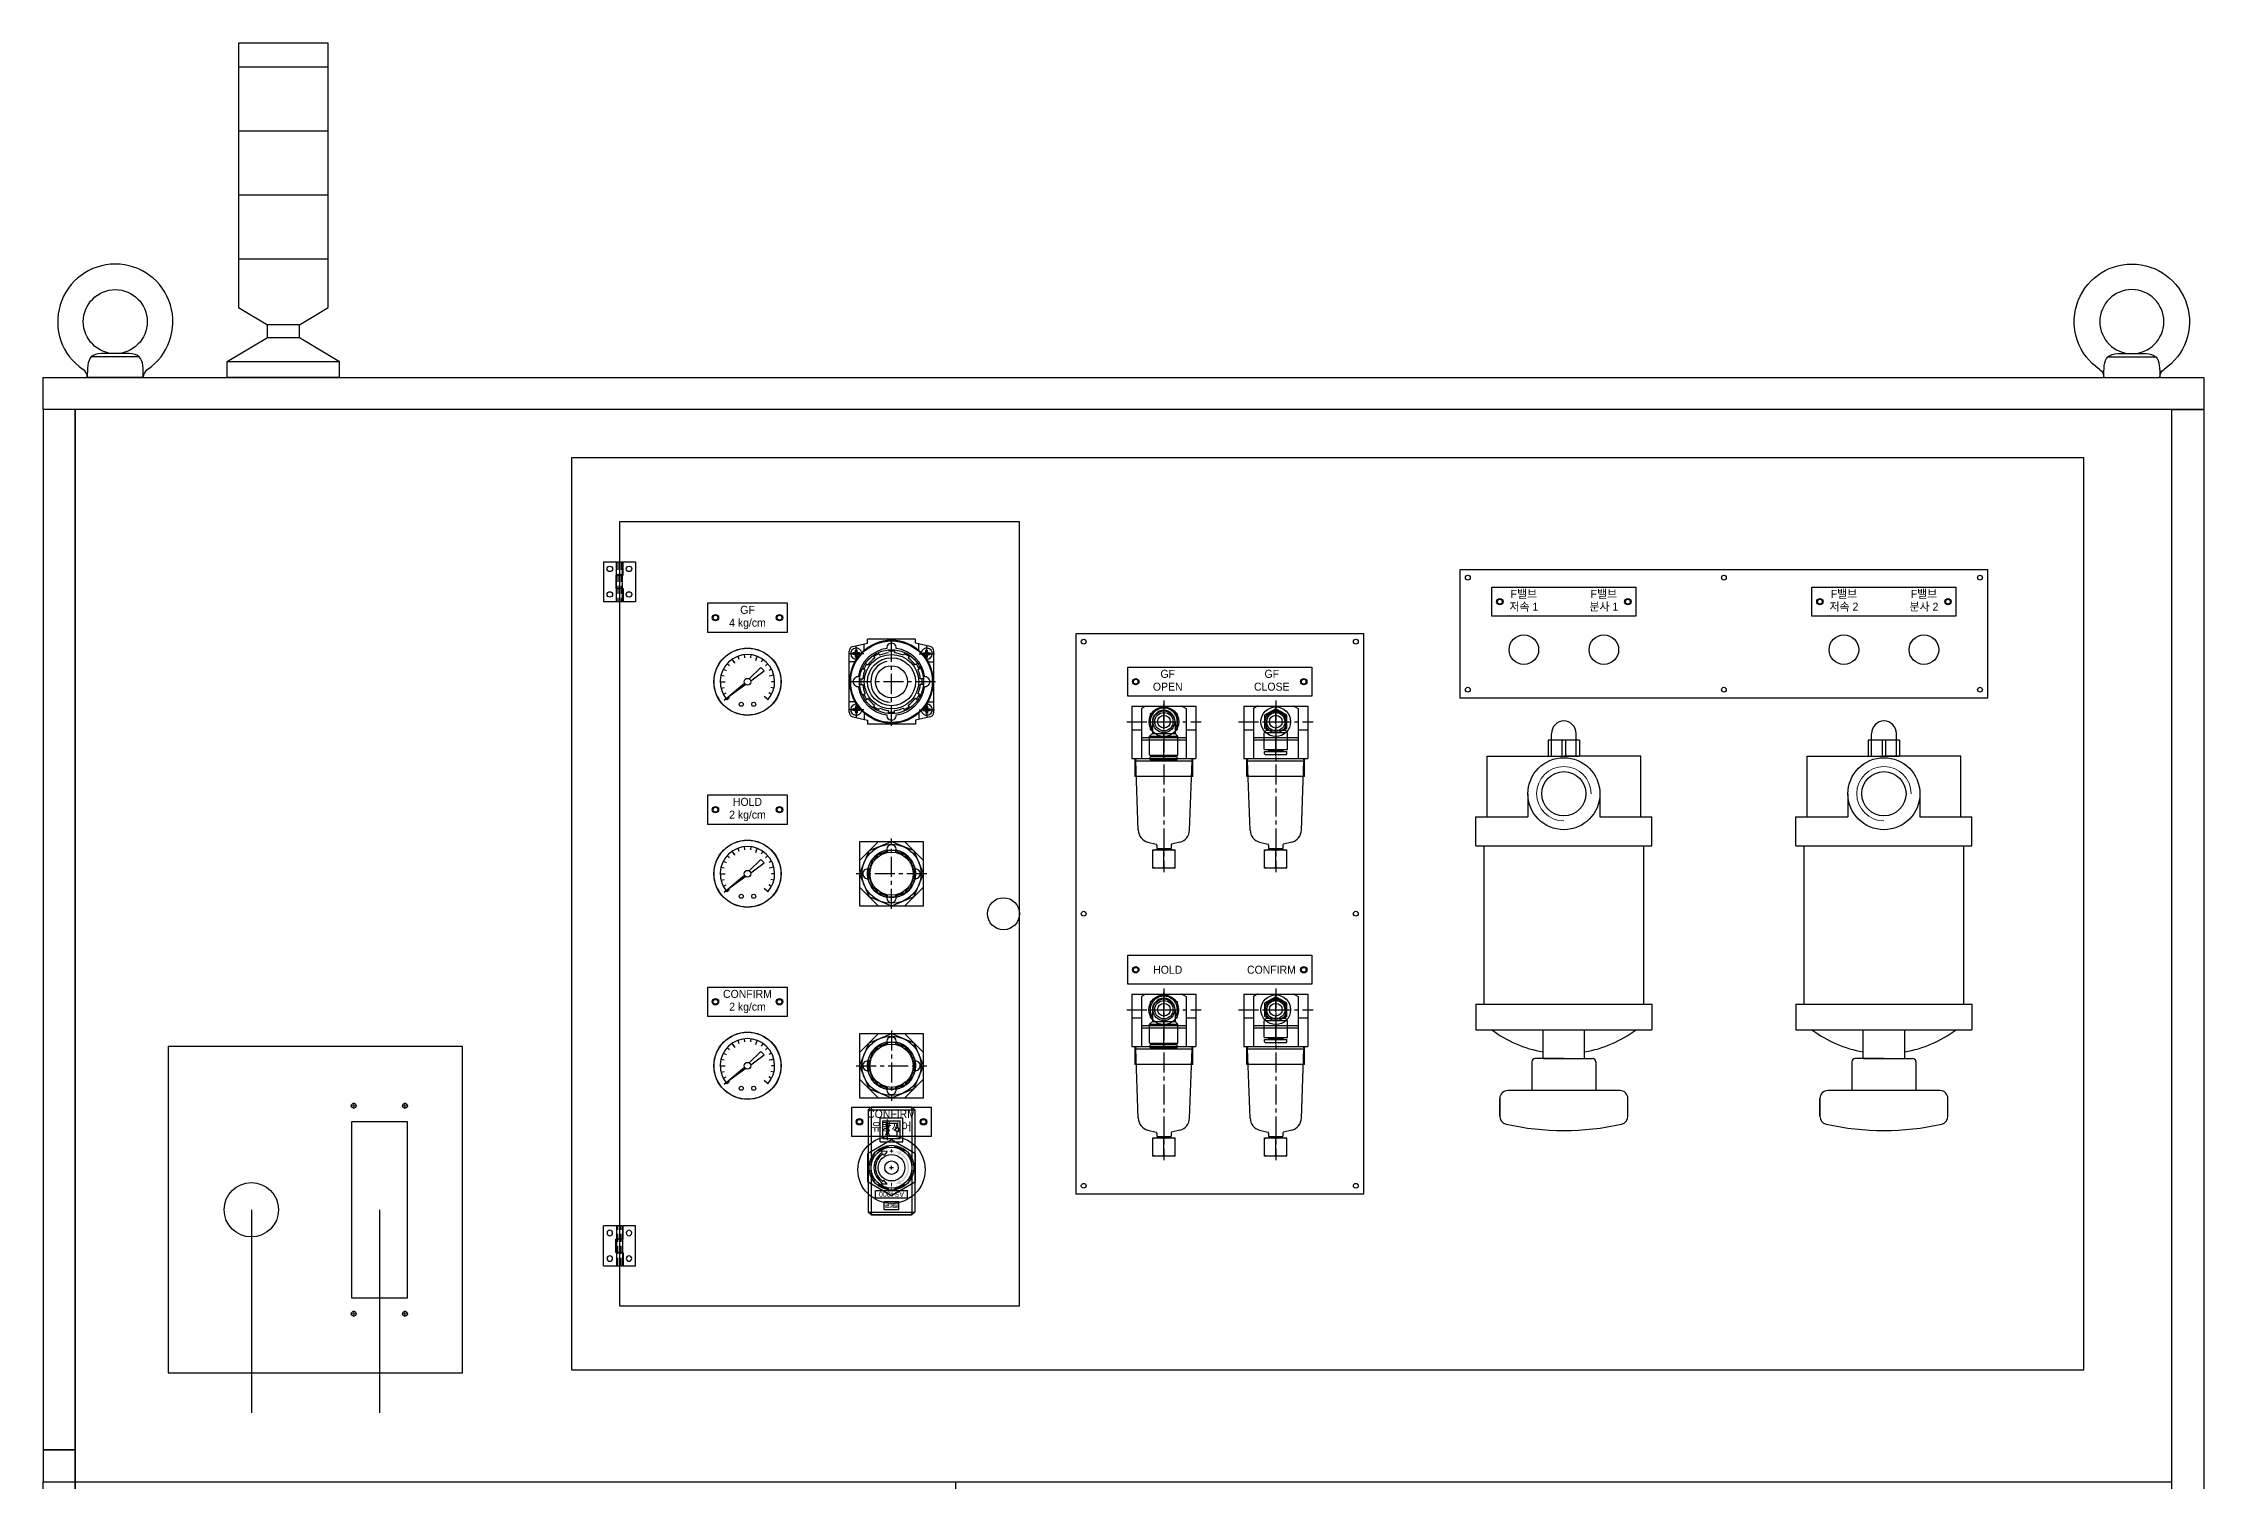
# Model space of a CAD drawing. Header units: millimetres. Extents: x 92843 to 114843, y 2721 to 9158.
# Drawn here: x 96523 to 97873, y 5718 to 6617 of the extents above; entities that cross this region are included whole.
import ezdxf
from ezdxf.enums import TextEntityAlignment as Align

# ---------------------------------------------------------------- set-up
doc = ezdxf.new("R2010")
doc.units = ezdxf.units.MM
doc.header["$LTSCALE"] = 10
for name, pattern in [('C_CENTER_L', [2, 1.25, -0.25, 0.25, -0.25]), ('C_SOLID_L', [0]), ('CENTER', [2, 1.25, -0.25, 0.25, -0.25]), ('DASHED', [0.75, 0.5, -0.25]), ('DASHED2', [9.525, 6.35, -3.175])]:
    doc.linetypes.add(name, pattern=pattern)
doc.layers.add('DIM', color=1, linetype='Continuous', lineweight=13)
doc.layers.add('Layer2', color=7, linetype='Continuous')
doc.styles.get("Standard").update_dxf_attribs({"font": 'txt.shx'})
doc.styles.add('style1', font='')
doc.styles.get('style1').set_extended_font_data('Gulim')
doc.dimstyles.get("Standard").update_dxf_attribs({"dimtxt": 0.18, "dimasz": 0.1, "dimexe": 0.18, "dimexo": 0.0625, "dimgap": 0.09, "dimtad": 1, "dimtoh": 1, "dimdec": 4, "dimzin": 0, "dimdsep": 46, "dimtxsty": 'Standard', "dimcen": 0.09, "dimadec": 0, "dimazin": 0, "dimtfac": 1, "dimtdec": 4, "dimtofl": 0, "dimtmove": 0, "dimatfit": 3, "dimfxl": 1, "dimtolj": 1, "dimtzin": 0, "dimarcsym": 0})

# ---------------------------------------------------------------- blocks, each defined once
blk = doc.blocks.new('A$C55EA22CC')
at = {"linetype": 'Continuous', "ltscale": 2}
blk.add_lwpolyline([(85, -9), (-5, -9), (-5, 9), (85, 9)], close=True, dxfattribs=at)
for centre in [(0, 0), (80, 0)]:
    blk.add_circle(centre, 2, dxfattribs=at)
at = {"layer": 'Layer2', "style": 'style1'}
for s, p in [('저속 1', (15, -7.1)), ('F밸브', (15, 0.9)), ('분사 1', (65, -7.1)), ('F밸브', (65, 0.9))]:
    blk.add_text(s, height=5, dxfattribs=at).set_placement(p, align=Align.BOTTOM_CENTER)
blk = doc.blocks.new('A$C178F12E8')
at = {"linetype": 'Continuous', "ltscale": 2}
blk.add_lwpolyline([(85, -9), (-5, -9), (-5, 9), (85, 9)], close=True, dxfattribs=at)
for centre in [(0, 0), (80, 0)]:
    blk.add_circle(centre, 2, dxfattribs=at)
at = {"layer": 'Layer2', "style": 'style1'}
for s, p in [('저속 2', (15, -7.1)), ('F밸브', (15, 0.9)), ('분사 2', (65, -7.1)), ('F밸브', (65, 0.9))]:
    blk.add_text(s, height=5, dxfattribs=at).set_placement(p, align=Align.BOTTOM_CENTER)
blk = doc.blocks.new('A$C58076608')
at = {"ltscale": 2}
blk.add_lwpolyline([(0, 0), (330, 0), (330, 80), (0, 80)], close=True, dxfattribs=at)
for centre in [(5, 75), (165, 75), (325, 75), (5, 5), (165, 5), (325, 5)]:
    blk.add_circle(centre, 1.5, dxfattribs=at)
at = {"linetype": 'Continuous', "ltscale": 2}
for centre, radius in [((25, 60), 1.5), ((105, 60), 1.5), ((225, 60), 1.5), ((305, 60), 1.5), ((40, 30), 9.25), ((90, 30), 9.25), ((240, 30), 9.25), ((290, 30), 9.25)]:
    blk.add_circle(centre, radius, dxfattribs=at)
blk = doc.blocks.new('A$C43A44D14')
at = {"ltscale": 2}
blk.add_blockref('A$C58076608', (-5, -5), dxfattribs=at)
at = {"linetype": 'Continuous', "ltscale": 2}
for name, p in [('A$C55EA22CC', (20, 55)), ('A$C178F12E8', (220, 55))]:
    blk.add_blockref(name, p, dxfattribs=at)
blk = doc.blocks.new('A$C2B126F20')
at = {"linetype": 'Continuous', "ltscale": 2}
blk.add_lwpolyline([(-5, -345), (175, -345), (175, 5), (-5, 5)], close=True, dxfattribs=at)
for centre, radius in [((0, 0), 1.5), ((170, 0), 1.5), ((32.5, -25), 1.5), ((137.5, -25), 1.5), ((50.1, -50), 9.25), ((120, -50), 9.25), ((0, -170), 1.5), ((170, -170), 1.5), ((32.5, -205), 1.5), ((137.5, -205), 1.5), ((50, -230), 9.25), ((120, -230), 9.25), ((0, -340), 1.5), ((170, -340), 1.5)]:
    blk.add_circle(centre, radius, dxfattribs=at)
blk = doc.blocks.new('A$C15904852')
at = {"color": 7, "linetype": 'Continuous'}
for p, q in [((3.2, 103.7), (43.2, 103.7)), ((3.2, 103.7), (3.2, 71)), ((11.4, 103.6), (9.2, 102.3)), ((9.2, 102.3), (9.2, 71)), ((34.9, 103.6), (37.2, 102.3)), ((37.2, 102.3), (37.2, 71)), ((43.2, 103.7), (43.2, 71)), ((3.2, 89), (9.2, 89)), ((9.2, 84.2), (37.2, 84.2)), ((9.2, 82.7), (37.2, 82.7)), ((37.2, 89), (43.2, 89)), ((3.2, 71), (43.2, 71)), ((5.2, 59.7), (5.2, 71)), ((5.2, 69.5), (41.2, 69.5)), ((7.2, 26.2), (5.6, 69.5)), ((39.2, 26.2), (40.8, 69.5)), ((41.2, 59.7), (41.2, 71)), ((41.2, 59.7), (5.2, 59.7)), ((40.4, 59.7), (40.3, 59.7)), ((13.1, 18.7), (18.3, 17.4)), ((16.2, 14), (30.2, 14)), ((16.2, 2.5), (16.2, 14)), ((18.7, 16.9), (18.7, 14.7)), ((18.7, 14.7), (27.7, 14.7)), ((19.8, 14), (19.8, 14.7)), ((26.6, 14), (26.6, 14.7)), ((27.7, 16.9), (27.7, 14.7)), ((33.2, 18.7), (28, 17.4)), ((30.2, 2.5), (30.2, 14)), ((30.2, 2.5), (16.2, 2.5)), ((23.2, 3.1), (23.2, 13.3))]:
    blk.add_line(p, q, dxfattribs=at)
at = {"color": 2, "linetype": 'C_CENTER_L'}
for p, q in [((23.2, 107.2), (23.2, 0)), ((0, 94), (46.5, 94))]:
    blk.add_line(p, q, dxfattribs=at)
at = {"color": 7, "linetype": 'C_SOLID_L'}
for p, q in [((5.2, 69.6), (6, 71)), ((41.2, 69.6), (40.4, 71))]:
    blk.add_line(p, q, dxfattribs=at)
blk.add_circle((23.2, 94), 6.8, dxfattribs=at)
at = {"color": 7, "linetype": 'Continuous'}
for radius in [5.72, 4]:
    blk.add_circle((23.2, 94), radius, dxfattribs=at)
for centre, radius, start, end in [((11.9, 102.7), 1, 89.9964, 119.999), ((34.4, 102.7), 1, 60.0013, 90.0039), ((15.2, 26.5), 8, 182.1433, 255), ((19.7, 3.9), 10.1, 69.7438, 110.2562), ((18.2, 16.9), 0.5, 0, 75), ((26.7, 3.9), 10.1, 69.7438, 110.2562), ((28.2, 16.9), 0.5, 105.0001, 180.0002), ((31.2, 26.5), 8, 285, 357.8567), ((19.7, 12.6), 10.1, 249.7438, 290.2562), ((26.7, 12.6), 10.1, 249.7438, 290.2562)]:
    blk.add_arc(centre, radius, start, end, dxfattribs=at)
blk = doc.blocks.new('A$C28D85673')
at = {"color": 2, "linetype": 'CENTER'}
for p, q in [((10.8, 0), (10.8, 19)), ((35.7, 9.5), (0, 9.5))]:
    blk.add_line(p, q, dxfattribs=at)
for p, q in [((10.8, 16.6), (18.2, 16.6)), ((19.9, 18.3), (18.2, 16.6)), ((18.2, 2.4), (18.2, 16.6)), ((31.4, 18.3), (19.9, 18.3)), ((19.9, 0.7), (19.9, 18.3)), ((31.7, 1), (31.7, 18)), ((32.6, 15), (31.7, 15)), ((32.6, 15), (32.8, 15.2)), ((32.6, 15), (32.6, 4)), ((34.4, 17.9), (32.8, 17.9)), ((32.8, 17.9), (32.8, 1.1)), ((34.7, 1.4), (34.7, 17.6)), ((10.8, 2.4), (18.2, 2.4)), ((19.9, 0.7), (18.2, 2.4)), ((31.4, 0.7), (19.9, 0.7)), ((32.6, 4), (31.7, 4)), ((32.6, 4), (32.8, 3.8)), ((34.4, 1.1), (32.8, 1.1))]:
    blk.add_line(p, q)
blk.add_lwpolyline([(16.5, 16.6), (15.7, 18), (5.9, 18), (1, 9.5), (5.9, 1), (15.7, 1), (16.5, 2.4)])
for centre, radius, start, end in [((10.8, 9.5), 8.5, 56.6465, 303.3535), ((10.8, 9.5), 7.1, 90, 270), ((31.4, 18), 0.3, 0, 90), ((34.4, 17.6), 0.3, 0, 90), ((31.4, 1), 0.3, 270, 0), ((34.4, 1.4), 0.3, 270, 0)]:
    blk.add_arc(centre, radius, start, end)
blk = doc.blocks.new('A$C28A03A1A')
at = {"color": 2, "linetype": 'CENTER'}
for p, q in [((9.1, 0), (9.1, 16)), ((30.5, 8), (0, 8))]:
    blk.add_line(p, q, dxfattribs=at)
for p, q in [((9.1, 13.8), (14.3, 13.8)), ((15.9, 15.4), (14.3, 13.8)), ((14.3, 2.2), (14.3, 13.8)), ((15.9, 0.7), (15.9, 15.4)), ((26.2, 15.4), (16, 15.4)), ((26.5, 1), (26.5, 15.1)), ((27.7, 1), (27.7, 15)), ((29.2, 15), (27.7, 15)), ((29.5, 1.3), (29.5, 14.7)), ((9.1, 2.2), (14.3, 2.2)), ((15.9, 0.7), (14.3, 2.2)), ((26.2, 0.7), (16, 0.7)), ((27.5, 12.6), (26.5, 12.6)), ((27.5, 3.4), (26.5, 3.4)), ((27.5, 12.6), (27.7, 12.8)), ((27.5, 12.6), (27.5, 3.4)), ((27.5, 3.4), (27.7, 3.2)), ((29.2, 1), (27.7, 1))]:
    blk.add_line(p, q)
blk.add_lwpolyline([(13.8, 13.8), (13.1, 15), (5, 15), (1, 8), (5, 1), (13.1, 1), (13.8, 2.2)])
for centre, radius, start, end in [((9.1, 8), 7, 55.9523, 304.0477), ((9.1, 8), 6.8, 58.533, 301.467), ((9.1, 8), 5.8, 90, 270), ((26.2, 15.1), 0.3, 0, 90), ((29.2, 14.7), 0.3, 0, 90), ((26.2, 1), 0.3, 270, 0), ((29.2, 1.3), 0.3, 270, 0)]:
    blk.add_arc(centre, radius, start, end)
blk = doc.blocks.new('A$C29D8373D')
at = {"linetype": 'Continuous', "ltscale": 2}
blk.add_lwpolyline([(110, -9), (-5, -9), (-5, 9), (110, 9)], close=True, dxfattribs=at)
for centre in [(0, 0), (105, 0)]:
    blk.add_circle(centre, 2, dxfattribs=at)
at = {"layer": 'Layer2', "style": 'style1'}
for s, p in [('GF', (20, 0.9)), ('GF', (85, 0.9)), ('OPEN', (20, -7.1)), ('CLOSE', (85, -7.1))]:
    blk.add_text(s, height=5, dxfattribs=at).set_placement(p, align=Align.BOTTOM_CENTER)
blk = doc.blocks.new('A$C58EF3F64')
at = {"linetype": 'Continuous', "ltscale": 2}
blk.add_lwpolyline([(110, -9), (-5, -9), (-5, 9), (110, 9)], close=True, dxfattribs=at)
for centre in [(0, 0), (105, 0)]:
    blk.add_circle(centre, 2, dxfattribs=at)
at = {"layer": 'Layer2', "style": 'style1'}
for s, p in [('HOLD', (20, 0)), ('CONFIRM', (84.8, 0))]:
    blk.add_text(s, height=5, dxfattribs=at).set_placement(p, align=Align.MIDDLE_CENTER)
blk = doc.blocks.new('A$C57BF6754')
at = {"linetype": 'Continuous', "ltscale": 2}
for name, p in [('A$C29D8373D', (0, 0)), ('A$C15904852', (-5.6, -119)), ('A$C15904852', (64.3, -119)), ('A$C58EF3F64', (0, -180)), ('A$C15904852', (-5.6, -299)), ('A$C15904852', (64.3, -299))]:
    blk.add_blockref(name, p, dxfattribs=at)
at = {"linetype": 'Continuous', "ltscale": 2, "rotation": 270}
for name, p in [('A$C28D85673', (8, -14.2)), ('A$C28A03A1A', (79.5, -15.9)), ('A$C28D85673', (8, -194.2)), ('A$C28A03A1A', (79.5, -195.9))]:
    blk.add_blockref(name, p, dxfattribs=at)
blk = doc.blocks.new('A$C766E3A79')
at = {"linetype": 'Continuous', "ltscale": 2}
for name, p in [('A$C2B126F20', (0, 0)), ('A$C57BF6754', (32.5, -25))]:
    blk.add_blockref(name, p, dxfattribs=at)
blk = doc.blocks.new('A$C65555AC7')
at = {"linetype": 'Continuous', "ltscale": 2}
for p, q in [((-28, 209), (28, 209)), ((-28, 43.8), (-28, 209)), ((28, 209), (28, 43.8)), ((-28, 194), (28, 194)), ((-28, 154), (28, 154)), ((-28, 114), (28, 114)), ((-28, 74), (28, 74)), ((-10, 33), (-28, 43.8)), ((28, 43.8), (10, 33)), ((-10, 25), (-10, 33)), ((-10, 33), (10, 33)), ((10, 25), (10, 33)), ((-10, 25), (-35, 10)), ((10, 25), (-10, 25)), ((35, 10), (10, 25)), ((-35, 0), (-35, 10)), ((35, 10), (-35, 10)), ((-35, 0), (35, 0)), ((35, 0), (35, 10))]:
    blk.add_line(p, q, dxfattribs=at)
blk = doc.blocks.new('A$C1180446B')
for p, q in [((-17.5, 0.2), (-17.5, 0)), ((17.5, 0), (-17.5, 0)), ((15, 13), (-15, 13)), ((17.5, 0.2), (17.5, 0))]:
    blk.add_line(p, q)
blk.add_circle((0, 35), 20)
for centre, radius, start, end in [((0, 35), 36, 304.0229, 235.9771), ((-23.5, 0.2), 6, 0, 55.9771), ((23.5, 0.2), 6, 124.0229, 180)]:
    blk.add_arc(centre, radius, start, end)
blk.add_open_spline([(17.5, 0), (17.5, 5.3), (17.5, 16.5), (0, 14.2), (-17.4, 16.6), (-17.5, 5.4), (-17.5, 0.2)], degree=3, knots=[0, 0, 0, 0, 13.238202, 28.370948, 43.503694, 56.555561, 56.555561, 56.555561, 56.555561])
blk = doc.blocks.new('A$C5EFD01FD')
for points in [[(7.8, 22.5), (32.2, 22.5)], [(32.2, 17.5), (7.8, 17.5)]]:
    blk.add_lwpolyline(points)
for radius in [20, 12.5]:
    blk.add_circle((20, 20), radius)
blk = doc.blocks.new('A$C43911985')
at = {"linetype": 'Continuous', "ltscale": 2}
h = blk.add_hatch(dxfattribs=at)
h.set_pattern_fill('TRIANG', color=8, scale=7, style=0)
h.set_pattern_definition([(60, (-72337.95, -26565.62), (-33.33749, 57.742237), [33.3375, -33.3375]), (120, (-72337.95, -26565.62), (-66.67499, 7e-06), [33.3375, -33.3375]), (0, (-72354.617, -26536.747), (33.3375, 57.74223), [33.3375, -33.3375])])
h.paths.add_polyline_path([(450, 800), (100, 800), (100, 100), (450, 100)])
for points in [[(0, 1010), (550, 1010), (550, 0), (0, 0)], [(100, 800), (450, 800), (450, 100), (100, 100)]]:
    blk.add_lwpolyline(points, close=True, dxfattribs=at)
blk.add_blockref('A$C5EFD01FD', (70, 920), dxfattribs=at)
at = {"linetype": 'Continuous', "ltscale": 2, "xscale": -1}
blk.add_blockref('A$C5EFD01FD', (480, 920), dxfattribs=at)
blk = doc.blocks.new('A$C02183D7A')
for p, q in [((9.8, 33.5), (-9.8, 33.5)), ((-9.8, 33.5), (-9.8, 23.5)), ((-7.8, 23.5), (-7.8, 37.5)), ((-1, 23.5), (-1, 33.5)), ((1, 33.5), (1, 23.5)), ((7.8, 23.5), (7.8, 37.5)), ((9.8, 33.5), (9.8, 23.5)), ((-48, -14.5), (-48, 23.5)), ((-48, 23.5), (0, 23.5)), ((-9.8, 23.5), (9.8, 23.5)), ((48, 23.5), (0, 23.5)), ((48, -14.5), (48, 23.5)), ((-55, -32.5), (-55, -14.5)), ((-55, -32.5), (-55, -14.5)), ((-55, -14.5), (-22.5, -14.5)), ((22.5, -14.5), (55, -14.5)), ((55, -32.5), (55, -14.5)), ((55, -32.5), (55, -14.5)), ((-55, -32.5), (55, -32.5)), ((-55, -131.5), (-55, -147.5)), ((-55, -131.5), (55, -131.5)), ((-55, -131.5), (-55, -147.5)), ((55, -131.5), (55, -147.5)), ((-55, -147.5), (55, -147.5)), ((-13, -165.5), (-13, -147.5)), ((13, -165.5), (13, -147.5)), ((-20, -167.5), (-20, -185.5)), ((0, -165.5), (-18, -165.5)), ((-13, -165.5), (13, -165.5)), ((0, -165.5), (18, -165.5)), ((20, -167.5), (20, -185.5)), ((35, -185.5), (-35, -185.5)), ((-40, -201.6), (-40, -190.5)), ((-40, -190.5), (-40, -201.6)), ((40, -201.6), (40, -190.5))]:
    blk.add_line(p, q)
at = {"linetype": 'Continuous', "ltscale": 2}
for p, q in [((-22.5, 0), (-22.5, -14.5)), ((22.5, 0), (22.5, -14.5))]:
    blk.add_line(p, q, dxfattribs=at)
for points in [[(-50, -32.5), (-50, -131.5)], [(50, -131.5), (50, -32.5)]]:
    blk.add_lwpolyline(points)
blk.add_circle((0, 0), 22.5, dxfattribs=at)
blk.add_circle((0, 0), 13.8)
for centre, radius, start, end in [((0.3, 37.5), 8.05, 91.7823, 179.6832), ((-0.3, 37.5), 8.05, 0.3168, 88.2177), ((0, -87.5), 75, 233.1301, 260.0183), ((0, -87.5), 75, 279.9817, 306.8699), ((-18, -167.5), 2, 90, 180), ((18, -167.5), 2, 0, 90), ((-35, -190.5), 5, 90, 180), ((35, -190.5), 5, 0, 90), ((-35, -201.6), 5, 180, 257.1604), ((35, -201.6), 5, 282.8396, 0), ((0, -48), 162.5, 257.1604, 282.8396)]:
    blk.add_arc(centre, radius, start, end)
at = {"lineweight": 13}
blk.add_arc((0, 0), 17, 0, 270, dxfattribs=at)
blk = doc.blocks.new('A$C32724F3D')
at = {"color": 7, "linetype": 'Continuous'}
for p, q in [((-10, -25), (-10, -50)), ((-10, -25), (1.9, -25)), ((-1.9, -50), (-1.9, -25)), ((1.9, -50), (1.9, -25)), ((2.3, -33.33333), (2.3, -25)), ((2.3, -25), (10, -25)), ((10, -25), (10, -50)), ((2.3, -33.33333), (-2.3, -33.33333)), ((2.3, -33.33333), (-2.3, -33.33333)), ((-2.3, -33.33333), (2.3, -33.33333)), ((-2.3, -33.33333), (-2.3, -41.66666)), ((1.9, -50), (-10, -50)), ((2.3, -41.66666), (-2.3, -41.66666)), ((2.3, -41.66666), (2.3, -50)), ((10, -50), (2.3, -50))]:
    blk.add_line(p, q, dxfattribs=at)
at = {"color": 3, "linetype": 'DASHED'}
for p, q in [((-1, -25), (-1, -50)), ((1, -25), (1, -50))]:
    blk.add_line(p, q, dxfattribs=at)
at = {"color": 7, "linetype": 'Continuous'}
for centre in [(-6, -29.5), (-6, -29.5), (-6, -29.5), (6, -29.5), (6, -29.5), (6, -29.5), (-6, -45.5), (6, -45.5)]:
    blk.add_circle(centre, 1.7, dxfattribs=at)
blk = doc.blocks.new('A$C74895BD0')
at = {"ltscale": 2}
blk.add_lwpolyline([(250, 490), (0, 490), (0, 0), (250, 0)], close=True, dxfattribs=at)
at = {"linetype": 'Continuous'}
for centre in [(60, 430), (100, 430), (60, 310), (100, 310), (60, 190), (100, 190), (150, 115), (190, 115)]:
    blk.add_circle(centre, 1.5, dxfattribs=at)
at = {"linetype": 'Continuous', "ltscale": 2}
for centre in [(80, 390), (80, 270), (80, 150), (170, 85)]:
    blk.add_circle(centre, 21, dxfattribs=at)
at = {"linetype": 'Continuous', "ltscale": 0.2}
blk.add_circle((240, 245), 10, dxfattribs=at)
at = {"linetype": 'Continuous', "ltscale": 2}
for centre, radius, start, end in [((170, 390), 21, 98.1921, 171.8079), ((170, 390), 21, 8.1921, 81.8079), ((170, 390), 21, 188.1921, 261.8079), ((170, 390), 21, 278.1921, 351.8079), ((170, 270), 15, 101.4783, 168.5217), ((170, 270), 15, 11.4783, 78.5217), ((170, 270), 15, 191.4783, 258.5217), ((170, 270), 15, 281.4783, 348.5217), ((170, 150), 15, 101.4783, 168.5217), ((170, 150), 15, 11.4783, 78.5217), ((170, 150), 15, 191.4783, 258.5217), ((170, 150), 15, 281.4783, 348.5217)]:
    blk.add_arc(centre, radius, start, end, dxfattribs=at)
at = {"ltscale": 2}
for centre, start, end in [((170, 411), 355.904, 184.096), ((149, 390), 85.904, 274.096), ((191, 390), 265.904, 94.096), ((170, 369), 175.904, 4.096), ((170, 285), 354.2608, 185.7392), ((155, 270), 84.2608, 275.7392), ((185, 270), 264.2608, 95.7392), ((170, 255), 174.2608, 5.7392), ((170, 165), 354.2608, 185.7392), ((155, 150), 84.2608, 275.7392), ((185, 150), 264.2608, 95.7392), ((170, 135), 174.2608, 5.7392)]:
    blk.add_arc(centre, 3, start, end, dxfattribs=at)
blk.add_blockref('A$C32724F3D', (0, 490), dxfattribs=at)
at = {"ltscale": 2, "xscale": -1, "rotation": 180}
blk.add_blockref('A$C32724F3D', (0, 0), dxfattribs=at)
blk = doc.blocks.new('A$C03941364')
for p, q in [((-9.7, 14), (-8.5, 12.3)), ((-6, 15.9), (-5.3, 14)), ((-2, 16.9), (-1.8, 14.9)), ((2, 16.9), (1.8, 14.9)), ((5.7, 15), (5, 13.1)), ((6, 15.9), (5.3, 14)), ((9.7, 14), (8.5, 12.3)), ((-17, 0), (-15, 0)), ((-16.5, 4.1), (-14.6, 3.6)), ((-16, 0), (-14, 0)), ((-15.1, 7.9), (-13.3, 7)), ((-12.7, 11.3), (-11.2, 9.9)), ((-9.1, 13.2), (-8, 11.5)), ((1, 1.8), (8.4, 8.9)), ((2, 0.5), (10.4, 6.8)), ((10.4, 6.8), (8.4, 8.9)), ((12.7, 11.3), (11.2, 9.9)), ((15.1, 7.9), (13.3, 7)), ((15.5, 3.8), (13.6, 3.4)), ((16.5, 4.1), (14.6, 3.6)), ((17, 0), (15, 0)), ((-16.5, -4.1), (-14.6, -3.6)), ((-15.1, -7.9), (-13.3, -7)), ((-14.5, -11.5), (-1.8, -0.9)), ((-1, -1.8), (-14.5, -11.5)), ((12, -10.6), (10.5, -9.3)), ((12.7, -11.3), (11.2, -9.9)), ((15.1, -7.9), (13.3, -7)), ((16.5, -4.1), (14.6, -3.6))]:
    blk.add_line(p, q)
blk.add_lwpolyline([(-12.7, -11.3), (-11.2, -9.9)])
for centre, radius in [((0, 0), 20.9), ((0, 0), 2.1), ((-3.9, -14.1), 1.26), ((3.9, -14.1), 1.26)]:
    blk.add_circle(centre, radius)
blk.add_arc((0, 0), 17, 318.4615, 221.5385)
blk = doc.blocks.new('A$C5BC87260')
for p, q in [((8.5, 54), (46.5, 54)), ((15, 50.3), (15, 54)), ((40, 50.3), (40, 54)), ((1, 12.5), (1, 42.5)), ((3.5, 42.5), (1, 42.5)), ((5.6, 51.7), (3.5, 42.5)), ((10, 49.5), (8.9, 50)), ((10, 49.5), (8.9, 49)), ((9.5, 50.6), (10, 49.5)), ((9.5, 48.4), (10, 49.5)), ((10, 49.5), (10.5, 50.6)), ((11.1, 50), (10, 49.5)), ((11.1, 49), (10, 49.5)), ((10, 49.5), (10.5, 48.4)), ((16, 43.9), (17, 42.2)), ((19.1, 45.7), (20.1, 44)), ((25.7, 47.4), (25.7, 45.5)), ((29.3, 47.4), (29.3, 45.5)), ((35.9, 45.7), (34.9, 44)), ((39, 43.9), (38, 42.2)), ((43.9, 50), (45, 49.5)), ((43.9, 49), (45, 49.5)), ((45, 49.5), (44.5, 50.6)), ((45, 49.5), (44.5, 48.4)), ((45.5, 50.6), (45, 49.5)), ((45, 49.5), (46.1, 50)), ((45.5, 48.4), (45, 49.5)), ((45, 49.5), (46.1, 49)), ((49.4, 51.7), (51.5, 42.5)), ((51.5, 42.5), (54, 42.5)), ((54, 12.5), (54, 42.5)), ((7.6, 29.3), (9.5, 29.3)), ((9.3, 35.9), (11, 34.9)), ((11.1, 39), (12.8, 38)), ((43.9, 39), (42.2, 38)), ((45.7, 35.9), (44, 34.9)), ((7.6, 25.7), (9.5, 25.7)), ((9.3, 19.1), (11, 20.1)), ((11.1, 16), (12.8, 17)), ((43.9, 16), (42.2, 17)), ((45.7, 19.1), (44, 20.1)), ((47.4, 25.7), (45.5, 25.7)), ((3.5, 12.5), (1, 12.5)), ((5.6, 3.3), (3.5, 12.5)), ((8.5, 1), (46.5, 1)), ((10, 5.5), (8.9, 6)), ((10, 5.5), (8.9, 5)), ((9.5, 6.6), (10, 5.5)), ((9.5, 4.4), (10, 5.5)), ((10, 5.5), (10.5, 6.6)), ((11.1, 6), (10, 5.5)), ((10, 5.5), (10.5, 4.4)), ((11.1, 5), (10, 5.5)), ((15, 4.7), (15, 1)), ((16, 11.1), (17, 12.8)), ((19.1, 9.3), (20.1, 11)), ((25.7, 7.6), (25.7, 9.5)), ((29.3, 7.6), (29.3, 9.5)), ((35.9, 9.3), (34.9, 11)), ((39, 11.1), (38, 12.8)), ((40, 4.7), (40, 1)), ((43.9, 6), (45, 5.5)), ((43.9, 5), (45, 5.5)), ((45, 5.5), (44.5, 6.6)), ((45, 5.5), (44.5, 4.4)), ((45.5, 6.6), (45, 5.5)), ((45, 5.5), (46.1, 6)), ((45, 5.5), (46.1, 5)), ((45.5, 4.4), (45, 5.5)), ((49.4, 3.3), (51.5, 12.5)), ((51.5, 12.5), (54, 12.5))]:
    blk.add_line(p, q)
at = {"color": 2, "linetype": 'CENTER'}
for p, q in [((10, 44.7), (10, 54.3)), ((27.5, 0), (27.5, 55)), ((45, 44.7), (45, 54.3)), ((14.8, 49.5), (5.2, 49.5)), ((40.2, 49.5), (49.8, 49.5)), ((0, 27.5), (55, 27.5)), ((14.8, 5.5), (5.2, 5.5)), ((10, 10.3), (10, 0.7)), ((40.2, 5.5), (49.8, 5.5)), ((45, 10.3), (45, 0.7))]:
    blk.add_line(p, q, dxfattribs=at)
at = {"linetype": 'Continuous'}
for p, q in [((7.8, 44.5), (4, 44.5)), ((8.9, 50), (7.8, 50)), ((7.8, 49), (7.8, 50)), ((8.9, 49), (7.8, 49)), ((9.5, 50.6), (9.5, 51.7)), ((10.5, 51.7), (9.5, 51.7)), ((9.5, 47.3), (9.5, 48.4)), ((10.5, 47.3), (9.5, 47.3)), ((10.5, 50.6), (10.5, 51.7)), ((10.5, 47.3), (10.5, 48.4)), ((12.2, 50), (11.1, 50)), ((12.2, 49), (11.1, 49)), ((12.2, 49), (12.2, 50)), ((42.8, 49), (42.8, 50)), ((42.8, 50), (43.9, 50)), ((42.8, 49), (43.9, 49)), ((44.5, 51.7), (45.5, 51.7)), ((44.5, 50.6), (44.5, 51.7)), ((44.5, 47.3), (44.5, 48.4)), ((44.5, 47.3), (45.5, 47.3)), ((45.5, 50.6), (45.5, 51.7)), ((45.5, 47.3), (45.5, 48.4)), ((46.1, 50), (47.2, 50)), ((46.1, 49), (47.2, 49)), ((47.2, 49), (47.2, 50)), ((47.2, 44.5), (51, 44.5)), ((7.8, 10.5), (4, 10.5)), ((8.9, 6), (7.8, 6)), ((7.8, 6), (7.8, 5)), ((8.9, 5), (7.8, 5)), ((10.5, 7.7), (9.5, 7.7)), ((9.5, 7.7), (9.5, 6.6)), ((9.5, 4.4), (9.5, 3.3)), ((10.5, 3.3), (9.5, 3.3)), ((10.5, 7.7), (10.5, 6.6)), ((10.5, 4.4), (10.5, 3.3)), ((12.2, 6), (11.1, 6)), ((12.2, 5), (11.1, 5)), ((12.2, 6), (12.2, 5)), ((42.8, 6), (43.9, 6)), ((42.8, 6), (42.8, 5)), ((42.8, 5), (43.9, 5)), ((44.5, 7.7), (45.5, 7.7)), ((44.5, 7.7), (44.5, 6.6)), ((44.5, 4.4), (44.5, 3.3)), ((44.5, 3.3), (45.5, 3.3)), ((45.5, 7.7), (45.5, 6.6)), ((45.5, 4.4), (45.5, 3.3)), ((46.1, 6), (47.2, 6)), ((46.1, 5), (47.2, 5)), ((47.2, 10.5), (51, 10.5)), ((47.2, 6), (47.2, 5))]:
    blk.add_line(p, q, dxfattribs=at)
for radius in [26, 25.5, 20, 17, 15, 10]:
    blk.add_circle((27.5, 27.5), radius)
for centre, radius, start, end in [((8.5, 51), 3, 90, 167.2452), ((46.5, 51), 3, 12.7548, 90), ((10, 49.5), 3.5, 358.4959, 258.5054), ((27.5, 27.5), 18.1, 125.7222, 144.2778), ((27.5, 27.5), 19.1, 114.5791, 125.4209), ((27.5, 27.5), 18.1, 95.7222, 114.2778), ((27.5, 27.5), 19.1, 84.5791, 95.4209), ((27.5, 27.5), 18.1, 65.7222, 84.2778), ((27.5, 27.5), 19.1, 54.5791, 65.4209), ((27.5, 27.5), 18.1, 35.7222, 54.2778), ((45, 49.5), 3.5, 281.4946, 181.5041), ((27.5, 27.5), 19.1, 174.5791, 185.4209), ((27.5, 27.5), 18.1, 155.7222, 174.2778), ((27.5, 27.5), 19.1, 144.5791, 155.4209), ((27.5, 27.5), 19.1, 24.5791, 35.4209), ((27.5, 27.5), 18.1, 5.7222, 24.2778), ((27.5, 27.5), 19.1, 354.5791, 5.4209), ((27.5, 27.5), 18.1, 185.7222, 204.2778), ((27.5, 27.5), 19.1, 204.5791, 215.4209), ((27.5, 27.5), 18.1, 215.7222, 234.2778), ((27.5, 27.5), 18.1, 305.7222, 324.2778), ((27.5, 27.5), 19.1, 324.5791, 335.4209), ((27.5, 27.5), 18.1, 335.7222, 354.2778), ((8.5, 4), 3, 192.7548, 270), ((10, 5.5), 3.5, 101.4946, 1.5041), ((27.5, 27.5), 19.1, 234.5791, 245.4209), ((27.5, 27.5), 18.1, 245.7222, 264.2778), ((27.5, 27.5), 19.1, 264.5791, 275.4209), ((27.5, 27.5), 18.1, 275.7222, 294.2778), ((27.5, 27.5), 19.1, 294.5791, 305.4209), ((45, 5.5), 3.5, 178.4959, 78.5054), ((46.5, 4), 3, 270, 347.2452)]:
    blk.add_arc(centre, radius, start, end)
for centre, start, end in [((8.9, 50.6), 270, 0), ((8.9, 48.4), 0, 90), ((11.1, 50.6), 180, 270), ((11.1, 48.4), 90, 180), ((43.9, 50.6), 270, 0), ((43.9, 48.4), 0, 90), ((46.1, 50.6), 180, 270), ((46.1, 48.4), 90, 180), ((8.9, 6.6), 270, 0), ((8.9, 4.4), 0, 90), ((11.1, 6.6), 180, 270), ((11.1, 4.4), 90, 180), ((43.9, 6.6), 270, 0), ((43.9, 4.4), 0, 90), ((46.1, 6.6), 180, 270), ((46.1, 4.4), 90, 180)]:
    blk.add_arc(centre, 0.636, start, end, dxfattribs=at)
at = {"color": 2}
blk.add_arc((27.5, 27.5), 13, 13.2516, 166.7484, dxfattribs=at)
blk.add_solid([(15.3, 30.4), (14.4, 30.5), (14.5, 27.5)], dxfattribs=at)
blk = doc.blocks.new('A$C69153886')
for p, q in [((13.7, 42), (2, 30.3)), ((2, 42), (2, 2)), ((42, 42), (2, 42)), ((21.9, 42), (7.9, 36.2)), ((36.1, 36.2), (22.1, 42)), ((42, 30.3), (30.3, 42)), ((42, 2), (42, 42)), ((7.8, 36.1), (2, 22.1)), ((10.4, 28.9), (9.7, 29.4)), ((11.5, 30.5), (10.8, 31)), ((13.5, 32.5), (13, 33.2)), ((15.1, 33.6), (14.6, 34.3)), ((19.2, 35.2), (19.2, 36.8)), ((19.5, 36.3), (19.2, 36.8)), ((24.5, 36.3), (24.8, 36.8)), ((24.5, 36.3), (24.8, 35.2)), ((24.8, 35.2), (24.8, 36.8)), ((28.9, 33.6), (29.4, 34.3)), ((30.5, 32.5), (31, 33.2)), ((32.5, 30.5), (33.2, 31)), ((33.6, 28.9), (34.3, 29.4)), ((42, 22.1), (36.2, 36.1)), ((2, 21.9), (7.8, 7.9)), ((2, 13.7), (13.7, 2)), ((8.8, 24.8), (7.2, 24.8)), ((7.7, 24.5), (7.2, 24.8)), ((7.7, 19.5), (7.2, 19.2)), ((8.8, 19.2), (7.2, 19.2)), ((7.7, 24.5), (8.8, 24.8)), ((10.4, 15.1), (9.7, 14.6)), ((30.3, 2), (42, 13.7)), ((33.6, 15.1), (34.3, 14.6)), ((35.2, 24.8), (36.8, 24.8)), ((36.3, 19.5), (35.2, 19.2)), ((35.2, 19.2), (36.8, 19.2)), ((36.2, 7.9), (42, 21.9)), ((36.3, 24.5), (36.8, 24.8)), ((36.3, 19.5), (36.8, 19.2)), ((2, 2), (42, 2)), ((7.9, 7.8), (21.9, 2)), ((11.5, 13.5), (10.8, 13)), ((13.5, 11.5), (13, 10.8)), ((15.1, 10.4), (14.6, 9.7)), ((19.5, 7.7), (19.2, 8.8)), ((19.2, 8.8), (19.2, 7.2)), ((19.5, 7.7), (19.2, 7.2)), ((22.1, 2), (36.1, 7.8)), ((24.5, 7.7), (24.8, 7.2)), ((24.8, 8.8), (24.8, 7.2)), ((28.9, 10.4), (29.4, 9.7)), ((30.5, 11.5), (31, 10.8)), ((32.5, 13.5), (33.2, 13))]:
    blk.add_line(p, q)
at = {"color": 2, "linetype": 'CENTER'}
for p, q in [((22, 0), (22, 44)), ((0, 22), (44, 22))]:
    blk.add_line(p, q, dxfattribs=at)
at = {"linetype": 'Continuous'}
for p, q in [((19.5, 36.3), (19.2, 35.2)), ((7.7, 19.5), (8.8, 19.2)), ((36.3, 24.5), (35.2, 24.8)), ((24.5, 7.7), (24.8, 8.8))]:
    blk.add_line(p, q, dxfattribs=at)
for radius in [18.5, 15, 13.5]:
    blk.add_circle((22, 22), radius)
for centre, radius, start, end in [((22, 22), 20, 89.8316, 90.1684), ((22, 22), 20, 134.8316, 135.1684), ((22, 22), 14, 149.0907, 168.5333), ((10.1, 30), 0.7, 146.2016, 235), ((10.5, 29.7), 0.7, 146.2472, 235), ((10.4, 30.5), 0.7, 55, 143.7984), ((22, 22), 14.5, 143.7528, 146.2472), ((10.9, 30.2), 0.7, 55, 143.7528), ((22, 22), 14, 129.0907, 140.9093), ((13.5, 33.6), 0.7, 126.2016, 215), ((13.8, 33.1), 0.7, 126.2472, 215), ((22, 22), 14.5, 123.7528, 126.2472), ((14, 33.9), 0.7, 35, 123.7984), ((14.3, 33.5), 0.7, 35, 123.7528), ((22, 22), 14, 101.4667, 120.9093), ((22, 22), 14.5, 80.0718, 99.9282), ((22, 22), 14, 59.0907, 78.5333), ((29.7, 33.5), 0.7, 56.2472, 145), ((30, 33.9), 0.7, 56.2016, 145), ((22, 22), 14.5, 53.7528, 56.2472), ((30.2, 33.1), 0.7, 325, 53.7528), ((22, 22), 14, 39.0907, 50.9093), ((30.5, 33.6), 0.7, 325, 53.7984), ((33.1, 30.2), 0.7, 36.2472, 125), ((33.6, 30.5), 0.7, 36.2016, 125), ((22, 22), 14.5, 33.7528, 36.2472), ((33.5, 29.7), 0.7, 305, 33.7528), ((22, 22), 14, 11.4667, 30.9093), ((33.9, 30), 0.7, 305, 33.7984), ((22, 22), 20, 44.8316, 45.1684), ((22, 22), 20, 179.8316, 180.1684), ((22, 22), 14.5, 170.0718, 189.9282), ((22, 22), 14, 191.4667, 210.9093), ((10.1, 14), 0.7, 125, 213.7984), ((10.5, 14.3), 0.7, 125, 213.7528), ((22, 22), 14.5, 213.7528, 216.2472), ((22, 22), 14.5, 323.7528, 326.2472), ((33.5, 14.3), 0.7, 326.2472, 55), ((22, 22), 14, 329.0907, 348.5333), ((33.9, 14), 0.7, 326.2016, 55), ((22, 22), 14.5, 350.0718, 9.9282), ((22, 22), 20, 359.8316, 0.1684), ((22, 22), 20, 224.8316, 225.1684), ((10.4, 13.5), 0.7, 216.2016, 305), ((10.9, 13.8), 0.7, 216.2472, 305), ((22, 22), 14, 219.0907, 230.9093), ((13.5, 10.4), 0.7, 145, 233.7984), ((13.8, 10.9), 0.7, 145, 233.7528), ((22, 22), 14.5, 233.7528, 236.2472), ((14, 10.1), 0.7, 236.2016, 325), ((14.3, 10.5), 0.7, 236.2472, 325), ((22, 22), 14, 239.0907, 258.5333), ((22, 22), 14.5, 260.0718, 279.9282), ((22, 22), 20, 269.8316, 270.1684), ((22, 22), 14, 281.4667, 300.9093), ((29.7, 10.5), 0.7, 215, 303.7528), ((30, 10.1), 0.7, 215, 303.7984), ((22, 22), 14.5, 303.7528, 306.2472), ((30.2, 10.9), 0.7, 306.2472, 35), ((22, 22), 14, 309.0907, 320.9093), ((30.5, 10.4), 0.7, 306.2016, 35), ((33.1, 13.8), 0.7, 235, 323.7528), ((33.6, 13.5), 0.7, 235, 323.7984), ((22, 22), 20, 314.8316, 315.1684)]:
    blk.add_arc(centre, radius, start, end)
blk = doc.blocks.new('A$C61107681')
at = {"linetype": 'Continuous'}
blk.add_lwpolyline([(-5, -9), (45, -9), (45, 9), (-5, 9)], close=True, dxfattribs=at)
for centre in [(0, 0), (40, 0)]:
    blk.add_circle(centre, 2, dxfattribs=at)
at = {"layer": 'Layer2', "style": 'style1'}
for s, p in [('GF', (20, 0.9)), ('4 kg/cm', (20, -7.1))]:
    blk.add_text(s, height=5, dxfattribs=at).set_placement(p, align=Align.BOTTOM_CENTER)
blk = doc.blocks.new('A$C718139CC')
at = {"linetype": 'Continuous'}
blk.add_lwpolyline([(-5, -9), (45, -9), (45, 9), (-5, 9)], close=True, dxfattribs=at)
for centre in [(0, 0), (40, 0)]:
    blk.add_circle(centre, 2, dxfattribs=at)
at = {"layer": 'Layer2', "style": 'style1'}
for s, p in [('HOLD', (20, 0.9)), ('2 kg/cm', (20, -7.1))]:
    blk.add_text(s, height=5, dxfattribs=at).set_placement(p, align=Align.BOTTOM_CENTER)
blk = doc.blocks.new('A$C68531757')
at = {"linetype": 'Continuous'}
blk.add_lwpolyline([(-5, -9), (45, -9), (45, 9), (-5, 9)], close=True, dxfattribs=at)
for centre in [(0, 0), (40, 0)]:
    blk.add_circle(centre, 2, dxfattribs=at)
at = {"layer": 'Layer2', "style": 'style1'}
for s, p in [('CONFIRM', (20, 0.9)), ('2 kg/cm', (20, -7.1))]:
    blk.add_text(s, height=5, dxfattribs=at).set_placement(p, align=Align.BOTTOM_CENTER)
blk = doc.blocks.new('SKP로고')
at = {"const_width": 10}
for points in [[(90, 100), (50, 100), (40, 100), (30, 100, 1), (30, 40)], [(35, 80), (30, 80, 1), (30, 60), (55, 60, -1), (55, 0), (0, 0)], [(30, 40), (55, 40, -1), (55, 20), (0, 20)], [(90, 80), (35, 80, 1)], [(200, 0), (185, 0, -1), (185, 100), (200, 100)], [(200, 20), (185, 20, -1), (185, 80), (200, 80)], [(235, -5), (235, 30), (260, 30, 1), (260, 100), (210, 100)], [(215, -5), (215, 55), (215, 50), (260, 50, 1), (260, 80), (210, 80)]]:
    blk.add_lwpolyline(points, format="xyb", dxfattribs=at)
for points in [[(105, 105), (105, -5)], [(125, 105), (125, -5)]]:
    blk.add_lwpolyline(points, dxfattribs=at)
blk = doc.blocks.new('A$C1FA97E8D')
at = {"linetype": 'Continuous'}
blk.add_lwpolyline([(-5, -9), (45, -9), (45, 9), (-5, 9)], close=True, dxfattribs=at)
for centre in [(0, 0), (40, 0)]:
    blk.add_circle(centre, 2, dxfattribs=at)
at = {"layer": 'Layer2', "style": 'style1'}
for s, p in [('CONFIRM', (20, 0.9)), ('유량제어', (20, -7.1))]:
    blk.add_text(s, height=5, dxfattribs=at).set_placement(p, align=Align.BOTTOM_CENTER)
blk = doc.blocks.new('A$C01A419F7')
h = blk.add_hatch(color=256)
h.paths.add_polyline_path([(11, -38), (10, -38, -0.26026), (5.3, -46.5), (4.8, -45.7), (2.7, -48.2), (6.3, -48.3), (5.8, -47.4, 0.260956)])
h.paths.add_polyline_path([(10, -38), (11, -38, 0.260956), (5.8, -28.6), (6.3, -27.7), (2.7, -27.8), (4.8, -30.3), (5.3, -29.5, -0.26026)])
for p, q in [((-12.5, 0), (12.5, 0)), ((-12.5, -0.2), (-12.5, 0)), ((12.5, -0.2), (12.5, 0)), ((-14.5, -1.8), (-13, -0.2)), ((-14.5, -1.8), (14.5, -1.8)), ((-14.5, -1.8), (-14.5, -65.8)), ((-13, -0.2), (13, -0.2)), ((-12.4, -0.3), (-12.7, -1.8)), ((-12.7, -1.8), (-12.7, -32.1)), ((-7, -21.8), (-7, -6.8)), ((-7, -6.8), (7, -6.8)), ((-5.5, -19.8), (-5.5, -8.8)), ((-5.5, -8.8), (5.5, -8.8)), ((-2.5, -20.8), (-2.5, -7.8)), ((-2.5, -10.2), (3.5, -10.2)), ((3.5, -13.1), (3.5, -10.2)), ((5.5, -19.8), (5.5, -8.8)), ((7, -21.8), (7, -6.8)), ((12.4, -0.3), (12.7, -1.8)), ((12.7, -1.8), (12.7, -32.1)), ((14.5, -1.8), (13, -0.2)), ((14.5, -1.8), (14.5, -65.8)), ((-7, -21.8), (7, -21.8)), ((-5.5, -19.8), (5.5, -19.8)), ((-2.5, -18.2), (3.5, -18.2)), ((-2, -25), (-1.6, -24.1)), ((3.5, -15.6), (1.5, -14.2)), ((1.6, -24.1), (2, -25)), ((3.5, -15.6), (5.5, -14.2)), ((3.5, -18.2), (3.5, -15.4)), ((-13.9, -36.4), (-13, -36)), ((-13, -40), (-13.9, -39.6)), ((-10.6, -30.2), (-11, -29.3)), ((-8.7, -27), (-7.8, -27.4)), ((-2.7, -27.8), (-6.3, -27.7)), ((-5.8, -28.6), (-6.3, -27.7)), ((-4.8, -30.3), (-5.3, -29.5)), ((-2.7, -27.8), (-4.8, -30.3)), ((1.2, -38), (-1.2, -38)), ((0, -39.2), (0, -36.8)), ((7.8, -27.4), (8.7, -27)), ((11, -29.3), (10.6, -30.2)), ((13, -36), (13.9, -36.4)), ((13.9, -39.6), (13, -40)), ((-12.7, -43.9), (-12.7, -65.8)), ((-11, -46.7), (-10.6, -45.8)), ((-10, -52.3), (10, -52.3)), ((-10, -52.3), (10, -52.3)), ((-10, -56.9), (-10, -52.3)), ((-10, -56.9), (-10, -52.3)), ((-7.8, -48.6), (-8.7, -49)), ((-6.3, -48.3), (-5.8, -47.4)), ((-2.7, -48.2), (-6.3, -48.3)), ((-5.3, -46.5), (-4.8, -45.7)), ((-2.7, -48.2), (-4.8, -45.7)), ((-1.6, -51.9), (-2, -51)), ((2, -51), (1.6, -51.9)), ((8.7, -49), (7.8, -48.6)), ((10, -56.9), (10, -52.3)), ((10, -56.9), (10, -52.3)), ((10.6, -45.8), (11, -46.7)), ((12.7, -43.9), (12.7, -65.8)), ((-14.5, -65.8), (14.5, -65.8)), ((-13, -67.2), (-14.5, -65.8)), ((-13, -67.2), (13, -67.2)), ((-12.7, -65.8), (-12.5, -67.2)), ((-12.5, -67.5), (-12.5, -67.2)), ((-12.5, -67.5), (12.5, -67.5)), ((-10, -56.9), (10, -56.9)), ((-10, -56.9), (10, -56.9)), ((-4.5, -64.2), (-4.5, -59.2)), ((-4.5, -59.2), (4.5, -59.2)), ((-4.5, -64.2), (4.5, -64.2)), ((4.5, -64.2), (4.5, -59.2)), ((12.7, -65.8), (12.5, -67.2)), ((12.5, -67.5), (12.5, -67.2)), ((14.5, -65.8), (13, -67.2))]:
    blk.add_line(p, q)
blk.add_lwpolyline([(15, -29.3), (0, -20.7), (-15, -29.3), (-15, -46.7), (0, -55.3), (15, -46.7)], close=True)
for radius in [14, 12.8, 8.3, 4.2]:
    blk.add_circle((0, -38), radius)
for centre, radius, start, end in [((-12.5, -14.2), 9.71, 338.8624, 21.1376), ((7.5, -14.2), 9.71, 158.8624, 201.1376), ((3.5, -14.2), 1.2, 326.6871, 213.3129), ((0, -38), 13.2, 98.7147, 126.2853), ((0, -38), 13.2, 53.7147, 81.4609), ((3.5, -14.2), 1.2, 260.0614, 279.9386), ((0, -38), 13.2, 143.7147, 171.2853), ((0, -38), 13.2, 188.7147, 216.2853), ((0, -38), 11, 121.4979, 238.5021), ((0, -38), 10, 121.6474, 238.3526), ((0, -38), 13.2, 8.7147, 36.2853), ((0, -38), 13.2, 323.7147, 351.2853), ((0, -38), 13.2, 233.7147, 261.2853), ((0, -38), 13.2, 268.9141, 270), ((0, -38), 13.2, 278.5391, 306.2853)]:
    blk.add_arc(centre, radius, start, end)
at = {"xscale": 0.02700000000186265, "yscale": 0.02700000000186265, "zscale": 0.02700000000000001, "rotation": 180}
blk.add_blockref('SKP로고', (4, -60.4), dxfattribs=at)
at = {"attachment_point": 5}
for s, insert, char_height, width, rotation in [('+', (0.1, -27.6), 2.5, 4.318, 270), ('\\f굴림|b0|i0|c129|p50;AS4000', (0, -54.6), 3.2, 20, 180), ('-', (0.1, -48.5), 2.5, 4.318, 270)]:
    blk.add_mtext(s, dxfattribs=dict(at, insert=insert, char_height=char_height, width=width, rotation=rotation))
blk.add_leader([(-4.3, -13.2), (-1.3, -14.9)], dimstyle='Standard', override={"dimscale": 0.5, "dimtxt": 5, "dimasz": 5, "dimexe": 1.25, "dimexo": 0.625, "dimgap": 1.5, "dimtad": 1, "dimtih": 0, "dimtoh": 0, "dimdec": 2, "dimzin": 8, "dimcen": 2.5, "dimtdec": 2, "dimtofl": 1})

msp = doc.modelspace()

# ---------------------------------------------------------------- linework, layer by layer
at = {"color": 4, "linetype": 'DASHED2', "ltscale": 2}
msp.add_line((96652.7, 5888.4), (96652.7, 4017.7), dxfattribs=at)
at = {"linetype": 'DASHED2', "ltscale": 2}
msp.add_line((96732.7, 5888.4), (96732.7, 3868.9), dxfattribs=at)
at = {"ltscale": 2}
for points in [[(96522.7, 6408.4), (97872.7, 6408.4), (97872.7, 6388.4), (96522.7, 6388.4)], [(96542.7, 6388.4), (96522.7, 6388.4), (96522.7, 5738.4), (96542.7, 5738.4)], [(96600.7, 5786.4), (96784.7, 5786.4), (96784.7, 5990.4), (96600.7, 5990.4)], [(96522.7, 5718.4), (96542.7, 5718.4), (96542.7, 5738.4), (96522.7, 5738.4)], [(96522.7, 5718.4), (96542.7, 5718.4), (96542.7, 4708.4), (96522.7, 4708.4)]]:
    msp.add_lwpolyline(points, close=True, dxfattribs=at)
at = {"linetype": 'Continuous', "ltscale": 2}
for points in [[(96542.7, 5718.4), (97852.7, 5718.4), (97852.7, 6388.4), (96542.7, 6388.4)], [(97872.7, 5558.4), (97852.7, 5558.4), (97852.7, 6388.4), (97872.7, 6388.4)], [(96852.7, 5788.4), (97797.7, 5788.4), (97797.7, 6358.4), (96852.7, 6358.4)], [(96715.2, 5833.4), (96750.2, 5833.4), (96750.2, 5943.4), (96715.2, 5943.4)]]:
    msp.add_lwpolyline(points, close=True, dxfattribs=at)
at = {"ltscale": 2}
for centre in [(97412.8, 6283.4), (97572.8, 6283.4), (97732.8, 6283.4), (97412.8, 6213.4), (97572.8, 6213.4), (97732.8, 6213.4)]:
    msp.add_circle(centre, 1.5, dxfattribs=at)
at = {"linetype": 'Continuous', "ltscale": 2}
for centre, radius in [((97172.8, 6243.4), 1.5), ((97342.8, 6243.4), 1.5), ((97172.8, 6073.4), 1.5), ((97342.8, 6073.4), 1.5), ((96716.7, 5953.4), 1.5), ((96748.7, 5953.4), 1.5), ((96652.7, 5888.4), 17), ((97172.8, 5903.4), 1.5), ((97342.8, 5903.4), 1.5), ((96716.7, 5823.4), 1.5), ((96748.7, 5823.4), 1.5)]:
    msp.add_circle(centre, radius, dxfattribs=at)
at = {"layer": 'DIM', "linetype": 'CENTER'}
for p, q in [((96716.7, 5951.4), (96716.7, 5955.4)), ((96748.7, 5951.4), (96748.7, 5955.4)), ((96718.7, 5953.4), (96714.7, 5953.4)), ((96750.7, 5953.4), (96746.7, 5953.4)), ((96718.7, 5823.4), (96714.7, 5823.4)), ((96716.7, 5821.4), (96716.7, 5825.4)), ((96750.7, 5823.4), (96746.7, 5823.4)), ((96748.7, 5821.4), (96748.7, 5825.4))]:
    msp.add_line(p, q, dxfattribs=at)

# ---------------------------------------------------------------- block references
at = {"linetype": 'Continuous', "ltscale": 2, "xscale": -1}
for name, p in [('A$C65555AC7', (96672.7, 6408.4)), ('A$C1180446B', (97827.7, 6408.4))]:
    msp.add_blockref(name, p, dxfattribs=at)
at = {"linetype": 'Continuous', "ltscale": 2}
for name, p in [('A$C1180446B', (96567.7, 6408.4)), ('A$C61107681', (96942.7, 6258.4)), ('A$C03941364', (96962.7, 6218.4)), ('A$C02183D7A', (97472.8, 6148.4)), ('A$C02183D7A', (97672.8, 6148.4)), ('A$C718139CC', (96942.7, 6138.4)), ('A$C03941364', (96962.7, 6098.4)), ('A$C68531757', (96942.7, 6018.4)), ('A$C03941364', (96962.7, 5978.4)), ('A$C1FA97E8D', (97032.7, 5943.4))]:
    msp.add_blockref(name, p, dxfattribs=at)
at = {"ltscale": 2}
for name, p in [('A$C74895BD0', (96882.7, 5828.4)), ('A$C43A44D14', (97412.8, 6213.4)), ('A$C766E3A79', (97172.8, 6243.4)), ('A$C01A419F7', (97052.7, 5952.7)), ('A$C43911985', (96542.7, 4708.4))]:
    msp.add_blockref(name, p, dxfattribs=at)
at = {"linetype": 'Continuous', "ltscale": 2}
for name, p, rotation in [('A$C5BC87260', (97080.2, 6190.9), 90), ('A$C69153886', (97074.7, 6076.4), 90), ('A$C69153886', (97030.7, 6000.4), 270)]:
    msp.add_blockref(name, p, dxfattribs=dict(at, rotation=rotation))

doc.saveas('drawing.dxf')
